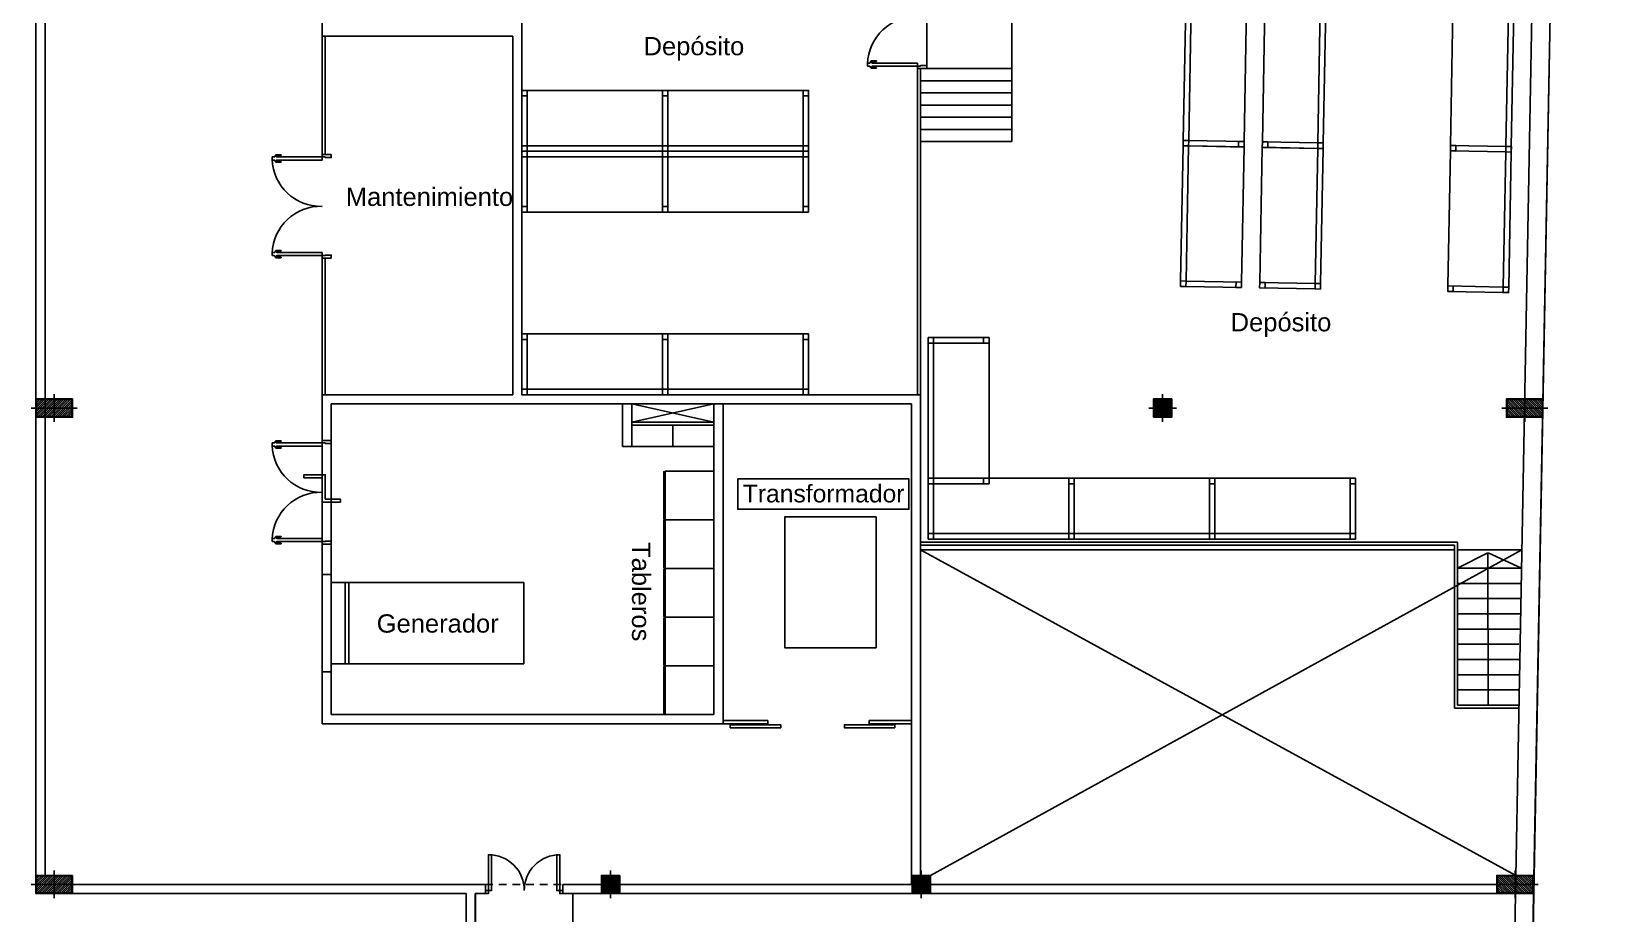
# Model space of a CAD drawing. Extents: x 306 to 2240, y 18 to 779.
# Drawn here: x 763.67 to 789.38, y 354.97 to 369.46 of the extents above; entities that cross this region are included whole.
import ezdxf

# ---------------------------------------------------------------- set-up
doc = ezdxf.new("R2010")
doc.units = 0
doc.header["$MEASUREMENT"] = 0
doc.linetypes.add('DASHED', pattern=[0.75, 0.5, -0.25])
for name, color, linetype in [('01', 253, 'Continuous'), ('0604', 7, 'Continuous'), ('Aberturas', 2, 'Continuous'), ('EQUIPAMIENTOS', 1, 'Continuous'), ('Escalera', 2, 'Continuous'), ('Estructura Color', 90, 'Continuous'), ('Estructura Textura', 1, 'Continuous'), ('Layer2', 253, 'Continuous'), ('MAMPOSTERIA', 6, 'Continuous'), ('Nombre de locales', 3, 'Continuous'), ('PD MT', 4, 'Continuous'), ('PILARES SUBSUELO', 6, 'Continuous'), ('Piso', 1, 'Continuous'), ('Proyeccion', 1, 'Continuous'), ('RACKS', 2, 'Continuous')]:
    doc.layers.add(name, color=color, linetype=linetype)
doc.styles.add('arial', font='arial.ttf')
doc.styles.get("Standard").update_dxf_attribs({"font": 'arial.ttf'})
pattern_1 = [(45, (0, 0), (-0.0176777, 0.0176777), [])]

# ---------------------------------------------------------------- blocks, each defined once
blk = doc.blocks.new('1')
at = {"layer": 'RACKS', "color": 1}
for p, q in [((452.07, 521.64), (451.16, 521.64)), ((452.07, 521.55), (451.16, 521.55)), ((451.16, 521.55), (451.16, 519.33)), ((451.16, 519.33), (451.16, 521.55)), ((452.07, 519.33), (452.07, 521.55)), ((452.16, 519.33), (452.16, 521.55)), ((451.16, 519.33), (452.07, 519.33)), ((451.16, 519.24), (452.07, 519.24))]:
    blk.add_line(p, q, dxfattribs=at)
at = {"layer": 'RACKS'}
for points in [[(451.25, 521.55), (451.25, 521.64), (451.16, 521.64), (451.16, 521.55)], [(452.07, 521.55), (452.07, 521.64), (452.16, 521.64), (452.16, 521.55)], [(451.25, 519.24), (451.25, 519.33), (451.16, 519.33), (451.16, 519.24)], [(452.16, 519.24), (452.16, 519.33), (452.07, 519.33), (452.07, 519.24)]]:
    blk.add_lwpolyline(points, close=True, dxfattribs=at)
blk = doc.blocks.new('estanteria')
at = {"layer": 'RACKS', "color": 1}
for p, q in [((-0.602, 1.172), (-0.602, 0.262)), ((1.708, 1.262), (-0.512, 1.262)), ((-0.512, 1.172), (-0.512, 0.262)), ((1.708, 1.172), (-0.512, 1.172)), ((1.708, 0.262), (1.708, 1.172)), ((1.798, 0.262), (1.798, 1.171)), ((-0.512, 0.262), (1.708, 0.262)), ((-0.602, -0.038), (-0.602, -0.948)), ((1.708, -0.038), (-0.512, -0.038)), ((-0.512, -0.038), (1.708, -0.038)), ((-0.512, -0.038), (-0.512, -0.948)), ((1.708, -0.948), (1.708, -0.038)), ((1.798, -0.948), (1.798, -0.038)), ((-0.512, -0.948), (1.708, -0.948)), ((-0.512, -1.038), (1.708, -1.038))]:
    blk.add_line(p, q, dxfattribs=at)
at = {"layer": 'RACKS'}
for points in [[(-0.602, 1.172), (-0.512, 1.172), (-0.512, 1.262), (-0.602, 1.262)], [(1.708, 1.172), (1.798, 1.172), (1.798, 1.262), (1.708, 1.262)], [(-0.602, 0.262), (-0.512, 0.262), (-0.512, 0.352), (-0.602, 0.352)], [(1.708, 0.262), (1.798, 0.262), (1.798, 0.352), (1.708, 0.352)], [(-0.602, -0.128), (-0.512, -0.128), (-0.512, -0.038), (-0.602, -0.038)], [(1.708, -0.128), (1.798, -0.128), (1.798, -0.038), (1.708, -0.038)], [(-0.602, -1.038), (-0.512, -1.038), (-0.512, -0.948), (-0.602, -0.948)], [(1.708, -0.948), (1.798, -0.948), (1.798, -1.038), (1.708, -1.038)]]:
    blk.add_lwpolyline(points, close=True, dxfattribs=at)
blk = doc.blocks.new('panel')
at = {"layer": 'PD MT'}
for points in [[(0, -0.4), (0.8, -0.4), (0.8, 0.4), (0, 0.4)], [(0.8, 0.388), (0.825, 0.388), (0.825, -0.388), (0.8, -0.388)]]:
    blk.add_lwpolyline(points, close=True, dxfattribs=at)
blk = doc.blocks.new('puert-dob-160')
for p, q in [((0.005, 0.911), (0.017, 0.924)), ((0.005, 0.822), (0.005, 0.911)), ((0.014, 0.822), (0.005, 0.822)), ((0.021, 0.909), (0.014, 0.907)), ((0.014, 0.907), (0.014, 0.822)), ((0.017, 0.924), (0.036, 0.927)), ((0.036, 0.906), (0.021, 0.909)), ((0.036, 0.936), (0.04, 0.936)), ((0.036, 0.927), (0.036, 0.936)), ((0.036, 0.896), (0.036, 0.906)), ((0.04, 0.896), (0.036, 0.896)), ((0.04, 0.936), (0.04, 0.97)), ((0.04, 0.97), (0.065, 0.97)), ((0.04, 0.15), (0.04, 0.896)), ((0.09, 0.97), (0.065, 0.97)), ((0.09, 0.936), (0.09, 0.97)), ((0.093, 0.936), (0.09, 0.936)), ((0.09, 0.15), (0.09, 0.896)), ((0.09, 0.896), (0.094, 0.896)), ((0.093, 0.927), (0.093, 0.936)), ((0.112, 0.924), (0.093, 0.927)), ((0.094, 0.906), (0.108, 0.909)), ((0.094, 0.896), (0.094, 0.906)), ((0.108, 0.909), (0.116, 0.907)), ((0.124, 0.911), (0.112, 0.924)), ((0.116, 0.907), (0.116, 0.822)), ((0.116, 0.822), (0.124, 0.822)), ((0.124, 0.822), (0.124, 0.911)), ((1.576, 0.911), (1.588, 0.924)), ((1.576, 0.822), (1.576, 0.911)), ((1.584, 0.822), (1.576, 0.822)), ((1.592, 0.909), (1.584, 0.907)), ((1.584, 0.907), (1.584, 0.822)), ((1.588, 0.924), (1.607, 0.927)), ((1.606, 0.906), (1.592, 0.909)), ((1.606, 0.896), (1.606, 0.906)), ((1.61, 0.896), (1.606, 0.896)), ((1.607, 0.936), (1.61, 0.936)), ((1.607, 0.927), (1.607, 0.936)), ((1.61, 0.936), (1.61, 0.97)), ((1.61, 0.97), (1.635, 0.97)), ((1.61, 0.15), (1.61, 0.896)), ((1.66, 0.97), (1.635, 0.97)), ((1.66, 0.936), (1.66, 0.97)), ((1.664, 0.936), (1.66, 0.936)), ((1.66, 0.15), (1.66, 0.896)), ((1.66, 0.896), (1.664, 0.896)), ((1.664, 0.927), (1.664, 0.936)), ((1.683, 0.924), (1.664, 0.927)), ((1.664, 0.906), (1.679, 0.909)), ((1.664, 0.896), (1.664, 0.906)), ((1.679, 0.909), (1.686, 0.907)), ((1.695, 0.911), (1.683, 0.924)), ((1.686, 0.907), (1.686, 0.822)), ((1.686, 0.822), (1.695, 0.822)), ((1.695, 0.822), (1.695, 0.911)), ((0.04, 0.15), (0.09, 0.15)), ((1.66, 0.15), (1.61, 0.15))]:
    blk.add_line(p, q)
at = {"color": 0}
for points in [[(0, 0), (0, 0.15), (0.04, 0.15), (0.04, 0.1), (0.05, 0.1), (0.05, 0)], [(1.7, 0), (1.7, 0.15), (1.66, 0.15), (1.66, 0.1), (1.65, 0.1), (1.65, 0)]]:
    blk.add_lwpolyline(points, close=True, dxfattribs=at)
at = {"color": 1}
for centre, start, end in [((0.054, 0.174), 358.3046, 88.3046), ((1.646, 0.174), 91.6954, 181.6954)]:
    blk.add_arc(centre, 0.797, start, end, dxfattribs=at)
blk = doc.blocks.new('Pilar 30x30')
at = {"layer": 'Estructura Color'}
h = blk.add_hatch(color=256, dxfattribs=at)
h.dxf.hatch_style = 1
h.paths.add_polyline_path([(-0.29, -0.29), (-0.29, -0.01), (-0.01, -0.01), (-0.01, -0.29)])
at = {"layer": 'Estructura Textura'}
h = blk.add_hatch(dxfattribs=at)
h.set_pattern_fill('_USER', color=256, scale=0.025, angle=45, pattern_type=0)
h.set_pattern_definition(pattern_1)
h.paths.add_polyline_path([(-0.3, -0.3), (-0.3, 0), (0, 0), (0, -0.3)])
at = {"layer": 'Estructura Color'}
blk.add_lwpolyline([(-0.29, -0.29), (-0.29, -0.01), (-0.01, -0.01), (-0.01, -0.29)], close=True, dxfattribs=at)
at = {"layer": 'PILARES SUBSUELO', "color": 1}
for p, q in [((-0.15, 0.077), (-0.15, 0)), ((-0.377, -0.15), (-0.3, -0.15)), ((0, -0.15), (0.077, -0.15)), ((-0.15, -0.3), (-0.15, -0.377))]:
    blk.add_line(p, q, dxfattribs=at)
at = {"layer": 'PILARES SUBSUELO'}
blk.add_lwpolyline([(-0.3, -0.3), (-0.3, 0), (0, 0), (0, -0.3)], close=True, dxfattribs=at)
blk = doc.blocks.new('Pilar 30x60')
at = {"layer": 'Estructura Color'}
h = blk.add_hatch(color=256, dxfattribs=at)
h.dxf.hatch_style = 1
h.paths.add_polyline_path([(-0.59, -0.14), (-0.59, 0.14), (-0.01, 0.14), (-0.01, -0.14)])
at = {"layer": 'Estructura Textura'}
h = blk.add_hatch(dxfattribs=at)
h.set_pattern_fill('_USER', color=256, scale=0.025, angle=45, pattern_type=0)
h.set_pattern_definition(pattern_1)
h.paths.add_polyline_path([(-0.6, -0.15), (-0.6, 0.15), (0, 0.15), (0, -0.15)])
at = {"layer": 'Estructura Color'}
blk.add_lwpolyline([(-0.59, -0.14), (-0.59, 0.14), (-0.01, 0.14), (-0.01, -0.14)], close=True, dxfattribs=at)
at = {"layer": 'PILARES SUBSUELO', "color": 1}
for p, q in [((-0.677, 0), (0.077, 0)), ((-0.3, 0.227), (-0.3, -0.227))]:
    blk.add_line(p, q, dxfattribs=at)
at = {"layer": 'PILARES SUBSUELO'}
blk.add_lwpolyline([(-0.6, -0.15), (-0.6, 0.15), (0, 0.15), (0, -0.15)], close=True, dxfattribs=at)

msp = doc.modelspace()

# ---------------------------------------------------------------- linework, layer by layer
at = {"layer": '01'}
for p, q in [((774.879, 363.04, 0), (773.529, 363.34, 0)), ((774.879, 363.34, 0), (773.529, 363.04, 0)), ((774.879, 363.04, 0), (773.529, 363.34, 0)), ((774.879, 363.34, 0), (773.529, 363.04, 0)), ((774.879, 363.04, 0), (773.529, 363.04, 0)), ((774.879, 363.04, 0), (773.529, 363.04, 0)), ((768.444, 362.648, 0), (768.444, 361.128, 0)), ((768.444, 362.648, 0), (768.444, 361.128, 0)), ((768.594, 361.088, 0), (768.594, 362.688, 0)), ((768.594, 361.088, 0), (768.594, 362.688, 0))]:
    msp.add_line(p, q, dxfattribs=at)
at = {"layer": '01', "elevation": 0}
msp.add_lwpolyline([(768.744, 361.727), (768.444, 361.727), (768.444, 362.127), (768.144, 362.127), (768.144, 362.177), (768.494, 362.177), (768.494, 361.777), (768.744, 361.777), (768.744, 361.727)], dxfattribs=at)
msp.add_lwpolyline([(768.744, 361.727), (768.444, 361.727), (768.444, 362.127), (768.144, 362.127), (768.144, 362.177), (768.494, 362.177), (768.494, 361.777), (768.744, 361.777), (768.744, 361.727)], dxfattribs=at)
at = {"layer": 'Aberturas'}
for p, q in [((768.444, 369.382, 0), (768.444, 367.436, 0)), ((768.494, 368.217, 0), (768.494, 369.382, 0)), ((768.494, 369.382, 0), (768.494, 367.436, 0)), ((778.223, 363.49, 0), (778.223, 368.849, 0)), ((778.273, 363.49, 0), (778.273, 368.849, 0)), ((768.444, 363.49, 0), (768.444, 365.736, 0)), ((768.494, 363.49, 0), (768.494, 365.736, 0)), ((768.444, 360.538, 0), (768.444, 358.938, 0)), ((768.444, 360.538, 0), (768.594, 360.538, 0)), ((768.444, 360.538, 0), (768.594, 360.538, 0)), ((768.444, 360.538, 0), (768.444, 358.938, 0)), ((768.444, 360.538, 0), (768.594, 360.538, 0)), ((768.594, 358.938, 0), (768.594, 360.538, 0)), ((768.594, 358.938, 0), (768.594, 360.538, 0)), ((768.444, 358.938, 0), (768.594, 358.938, 0))]:
    msp.add_line(p, q, dxfattribs=at)
at = {"layer": 'Aberturas', "elevation": 0}
for points in [[(771.226, 355.934), (771.176, 355.934), (771.176, 355.346), (771.226, 355.346)], [(772.296, 355.934), (772.346, 355.934), (772.346, 355.346), (772.296, 355.346)], [(771.126, 355.296), (771.126, 355.346), (771.176, 355.346), (771.176, 355.296)], [(772.396, 355.296), (772.396, 355.346), (772.346, 355.346), (772.346, 355.296)]]:
    msp.add_lwpolyline(points, close=True, dxfattribs=at)
at = {"layer": 'Aberturas', "color": 1}
for centre, start, end in [((771.181, 355.351, 0), 359.5501, 90.4499), ((772.347, 355.351, 0), 89.5501, 180.4499)]:
    msp.add_arc(centre, 0.583, start, end, dxfattribs=at)
at = {"layer": 'EQUIPAMIENTOS'}
for p, q in [((778.373, 370.549, 0), (778.373, 368.849, 0)), ((787.09, 361.067), (778.273, 361.067)), ((787.04, 361.017), (778.273, 361.017)), ((787.04, 358.342), (787.04, 361.017)), ((787.09, 358.392), (787.09, 361.067)), ((787.04, 360.942, 0), (778.273, 360.942, 0)), ((778.273, 360.942, 0), (788.049, 355.596, 0)), ((778.434, 355.596, 0), (788.148, 360.942, 0)), ((788.148, 360.942, 0), (787.09, 360.942, 0)), ((787.09, 360.642), (787.591, 360.892)), ((787.595, 358.392), (787.591, 360.892)), ((787.595, 360.892), (788.143, 360.642)), ((788.143, 360.642), (787.09, 360.642)), ((788.138, 360.392), (787.09, 360.392)), ((788.133, 360.142), (787.09, 360.142)), ((788.129, 359.892), (787.09, 359.892)), ((788.124, 359.642), (787.09, 359.642)), ((788.1, 359.392), (787.09, 359.392)), ((788.1, 359.142), (787.09, 359.142)), ((788.1, 358.892), (787.09, 358.892)), ((788.1, 358.642), (787.09, 358.642)), ((788.1, 358.342), (787.04, 358.342)), ((788.1, 358.392), (787.09, 358.392))]:
    msp.add_line(p, q, dxfattribs=at)
at = {"layer": 'Escalera', "ltscale": 0.5}
for p, q in [((770.96, 353.392, 0), (770.962, 355.296, 0)), ((772.56, 353.946, 0), (772.56, 355.296, 0))]:
    msp.add_line(p, q, dxfattribs=at)
at = {"layer": 'Layer2'}
for p, q in [((775.765, 358.137, 0), (775.029, 358.137, 0)), ((778.123, 358.137, 0), (777.426, 358.137, 0)), ((775.765, 358.087, 0), (775.029, 358.087, 0)), ((778.123, 358.087, 0), (777.426, 358.087, 0))]:
    msp.add_line(p, q, dxfattribs=at)
at = {"layer": 'Layer2', "elevation": 0}
for points in [[(773.529, 362.64), (773.529, 362.99), (774.204, 362.99), (774.204, 362.64)], [(773.529, 362.64), (773.529, 362.99), (774.204, 362.99), (774.204, 362.64)], [(774.204, 362.64), (774.204, 362.99), (774.879, 362.99), (774.879, 362.64)], [(774.204, 362.64), (774.204, 362.99), (774.879, 362.99), (774.879, 362.64)]]:
    msp.add_lwpolyline(points, close=True, dxfattribs=at)
at = {"layer": 'MAMPOSTERIA'}
for p, q in [((787.875, 330.408, 0), (789.377, 410.372, 0)), ((787.575, 330.413, 0), (789.073, 410.172, 0)), ((787.875, 330.408), (789.097, 395.477)), ((763.744, 355.296, 0), (763.744, 395.327, 0)), ((763.894, 355.596), (763.894, 395.327, 0)), ((768.444, 369.382, 0), (768.444, 395.327, 0)), ((787.575, 330.413), (788.794, 395.327)), ((771.724, 363.49, 0), (771.724, 374.282, 0)), ((768.444, 369.382, 0), (771.574, 369.382, 0)), ((771.574, 369.382, 0), (771.574, 363.49, 0)), ((768.444, 363.49, 0), (771.574, 363.49, 0)), ((768.444, 363.49, 0), (768.444, 362.738, 0)), ((768.594, 363.49, 0), (771.574, 363.49, 0)), ((768.594, 363.34, 0), (778.123, 363.34, 0)), ((768.594, 363.34, 0), (768.594, 362.738, 0)), ((771.724, 363.49, 0), (778.123, 363.49, 0)), ((771.724, 363.49, 0), (778.273, 363.49, 0)), ((773.379, 362.64, 0), (773.379, 363.34, 0)), ((773.379, 362.64, 0), (773.379, 363.34, 0)), ((773.529, 363.34, 0), (773.529, 362.64, 0)), ((773.529, 363.34, 0), (773.529, 362.64, 0)), ((774.879, 363.34, 0), (774.879, 358.237, 0)), ((775.029, 363.34, 0), (775.029, 358.087, 0)), ((778.123, 355.446, 0), (778.123, 363.34, 0)), ((778.273, 355.596, 0), (778.273, 363.49, 0)), ((768.594, 362.738, 0), (768.444, 362.738, 0)), ((773.529, 362.64, 0), (773.379, 362.64, 0)), ((773.529, 362.64, 0), (773.379, 362.64, 0)), ((768.444, 361.038, 0), (768.594, 361.038, 0)), ((768.444, 361.038, 0), (768.444, 360.538, 0)), ((768.444, 361.038, 0), (768.594, 361.038, 0)), ((768.444, 361.038, 0), (768.444, 360.538, 0)), ((768.594, 361.038, 0), (768.594, 360.538, 0)), ((768.594, 361.038, 0), (768.594, 360.538, 0)), ((768.444, 360.538, 0), (768.594, 360.538, 0)), ((768.444, 358.938, 0), (768.594, 358.938, 0)), ((768.444, 358.087, 0), (768.444, 358.938, 0)), ((768.594, 358.237, 0), (768.594, 358.938, 0)), ((768.594, 358.237, 0), (774.879, 358.237, 0)), ((768.444, 358.087, 0), (775.029, 358.087, 0)), ((768.444, 358.087, 0), (775.029, 358.087, 0)), ((764.344, 355.446), (771.126, 355.446, 0)), ((771.126, 355.296, 0), (771.126, 355.446, 0)), ((771.756, 355.446, 0), (771.772, 355.446, 0)), ((772.396, 355.446, 0), (778.123, 355.446, 0)), ((772.396, 355.296, 0), (772.396, 355.446, 0)), ((778.434, 355.446, 0), (787.737, 355.446, 0)), ((770.81, 355.296, 0), (763.744, 355.296, 0)), ((770.81, 355.296, 0), (770.81, 345.287, 0)), ((771.126, 355.296, 0), (770.96, 355.296, 0)), ((770.96, 355.296, 0), (770.96, 345.137, 0)), ((772.396, 355.296, 0), (788.034, 355.296, 0))]:
    msp.add_line(p, q, dxfattribs=at)
at = {"layer": 'Nombre de locales', "elevation": 0}
msp.add_lwpolyline([(775.27, 362.109), (778.081, 362.109), (778.081, 361.609), (775.27, 361.609)], close=True, dxfattribs=at)
at = {"layer": 'PD MT'}
for p, q in [((768.823, 359.068, 0), (768.823, 360.408, 0)), ((768.823, 359.068, 0), (768.823, 360.408, 0)), ((768.823, 359.068, 0), (768.823, 360.408, 0)), ((768.823, 359.068, 0), (768.823, 360.408, 0)), ((768.883, 359.068, 0), (768.883, 360.408, 0)), ((768.883, 359.068, 0), (768.883, 360.408, 0)), ((768.883, 359.068, 0), (768.883, 360.408, 0)), ((768.883, 359.068, 0), (768.883, 360.408, 0))]:
    msp.add_line(p, q, dxfattribs=at)
at = {"layer": 'PD MT', "elevation": 0}
for points in [[(777.543, 359.335), (777.543, 361.485), (776.043, 361.485), (776.043, 359.335)], [(771.754, 359.068), (768.594, 359.068), (768.594, 360.408), (771.754, 360.408)], [(771.754, 359.068), (768.594, 359.068), (768.594, 360.408), (771.754, 360.408)]]:
    msp.add_lwpolyline(points, close=True, dxfattribs=at)
at = {"layer": 'PILARES SUBSUELO', "elevation": 0}
msp.add_lwpolyline([(788.337, 355.296), (788.337, 355.596), (787.737, 355.596), (787.737, 355.296)], close=True, dxfattribs=at)
msp.add_lwpolyline([(788.337, 355.296), (788.337, 355.596), (787.737, 355.596), (787.737, 355.296)], close=True, dxfattribs=at)
at = {"layer": 'Piso'}
for p, q in [((779.773, 367.649, 0), (779.773, 371.267)), ((778.273, 368.849, 0), (779.773, 368.849, 0)), ((778.273, 368.649, 0), (779.773, 368.649, 0)), ((778.273, 368.449, 0), (779.773, 368.449, 0)), ((778.273, 368.249, 0), (779.773, 368.249, 0)), ((778.273, 368.049, 0), (779.773, 368.049, 0)), ((778.273, 367.849, 0), (779.773, 367.849, 0)), ((778.273, 367.649, 0), (779.773, 367.649, 0)), ((775.765, 358.087, 0), (775.765, 358.137, 0)), ((777.426, 358.087, 0), (777.426, 358.137, 0))]:
    msp.add_line(p, q, dxfattribs=at)
at = {"layer": 'Piso', "elevation": 0}
for points in [[(775.977, 358.02), (775.977, 358.07), (775.147, 358.07), (775.147, 358.02)], [(777.851, 358.02), (777.851, 358.07), (777.021, 358.07), (777.021, 358.02)]]:
    msp.add_lwpolyline(points, close=True, dxfattribs=at)
at = {"layer": 'Proyeccion', "linetype": 'DASHED', "ltscale": 0.25}
msp.add_line((771.121, 355.446, 0), (772.396, 355.446, 0), dxfattribs=at)

# ---------------------------------------------------------------- block references
for p in [(782.398, 363.421, 0), (773.332, 355.596), (778.434, 355.596, 0)]:
    msp.add_blockref('Pilar 30x30', p)
at = {"extrusion": (0, 0, -1), "zscale": -1}
for p in [(-787.895, 363.271, 0), (-787.737, 355.446, 0), (-787.737, 355.446, 0)]:
    msp.add_blockref('Pilar 30x60', p, dxfattribs=at)
at = {"layer": '0604', "color": 7, "lineweight": 0, "rotation": 88.92364314968569}
for p in [(783.858, 368.157), (783.815, 365.848)]:
    msp.add_blockref('estanteria', p, dxfattribs=at)
at = {"layer": '0604', "lineweight": 0, "xscale": -1}
for p, rotation in [((345.692, 897.519), 178.9236431496768), ((252.484, -84.67, 0), 270), ((254.794, -84.67, 0), 270), ((345.649, 895.21), 178.9236431496768)]:
    msp.add_blockref('1', p, dxfattribs=dict(at, rotation=rotation))
at = {"layer": '0604', "lineweight": 0}
for p, rotation in [((252.484, 819.65, 0), 270), ((254.794, 819.65, 0), 270), ((252.484, 815.65, 0), 270), ((254.794, 815.65, 0), 270), ((1230.557, 883.669, 0), 180), ((259.156, 813.279, 0), 270), ((261.466, 813.279, 0), 270), ((263.776, 813.279, 0), 270)]:
    msp.add_blockref('1', p, dxfattribs=dict(at, rotation=rotation))
at = {"layer": 'Aberturas', "xscale": -1, "rotation": 90}
for p in [(778.373, 370.549, 0), (768.594, 367.436, 0), (768.594, 362.738, 0), (768.594, 362.738, 0)]:
    msp.add_blockref('puert-dob-160', p, dxfattribs=at)
at = {"layer": 'PD MT', "xscale": -1}
for p in [(774.879, 361.837, 0), (774.879, 361.837, 0), (774.879, 361.037, 0), (774.879, 361.037, 0), (774.879, 360.237, 0), (774.879, 360.237, 0), (774.879, 359.437, 0), (774.879, 359.437, 0), (774.879, 358.637, 0), (774.879, 358.637, 0)]:
    msp.add_blockref('panel', p, dxfattribs=at)
at = {"layer": 'PILARES SUBSUELO', "rotation": 180}
for p in [(763.744, 363.271), (763.744, 355.446)]:
    msp.add_blockref('Pilar 30x60', p, dxfattribs=at)

# ---------------------------------------------------------------- texts
at = {"layer": 'Nombre de locales', "char_height": 0.3, "attachment_point": 5, "style": 'arial'}
for s, insert in [('{\\C4;Depósito}', (774.55, 369.172, 0)), ('{\\C4;Mantenimiento}', (770.207, 366.74, 0)), ('{\\C4;Depósito}', (784.192, 364.637)), ('{\\C4;Generador}', (770.342, 359.731, 0))]:
    msp.add_mtext(s, dxfattribs=dict(at, insert=insert))
at = {"layer": 'Nombre de locales', "insert": (775.352, 362.012, 0), "char_height": 0.29, "width": 6.88808, "attachment_point": 1}
msp.add_mtext('Transformador', dxfattribs=at)
at = {"layer": 'Nombre de locales', "insert": (773.681, 360.255, 0), "char_height": 0.3, "attachment_point": 5, "rotation": 270, "style": 'arial'}
msp.add_mtext('{\\C4;Tableros}', dxfattribs=at)

doc.saveas('drawing.dxf')
